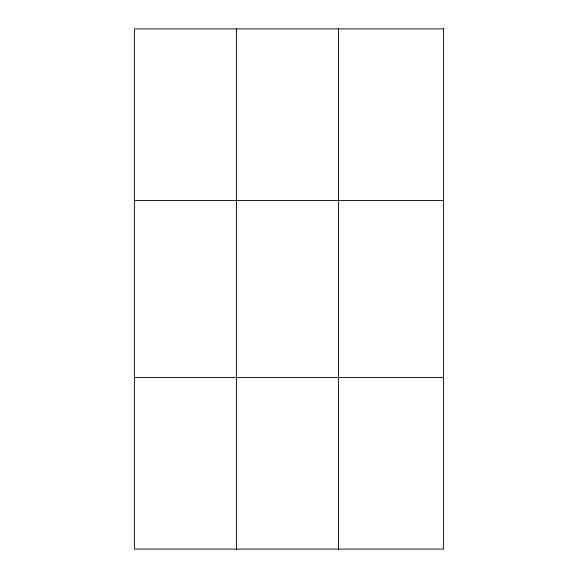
<?xml version="1.0" encoding="UTF-8"?>
<svg xmlns="http://www.w3.org/2000/svg" width="578" height="578" viewBox="0 0 578 578"><rect width="100%" height="100%" fill="white"/><g stroke="black" fill="none" stroke-linecap="round" stroke-linejoin="round"><path stroke-width="0.87" d="M134.407 200.566L443.593 200.566M134.407 377.434L443.593 377.434M338.47 28.9L338.47 549.1M236.438 28.9L236.438 549.1M443.593 28.9L134.407 28.9L134.407 549.1L443.593 549.1L443.593 28.9"/></g></svg>
